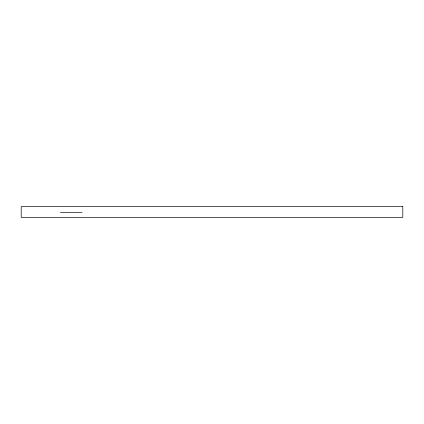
<?xml version="1.0" encoding="UTF-8"?>
<svg xmlns="http://www.w3.org/2000/svg" width="424" height="424" viewBox="0 0 424 424"><rect width="100%" height="100%" fill="white"/><g stroke="black" fill="none" stroke-linecap="round" stroke-linejoin="round"><path stroke-width="0.64" d="M60.452 212.382L82.076 212.382M402.8 206.594L21.2 206.594L21.2 217.406L402.8 217.406L402.8 206.594"/></g></svg>
